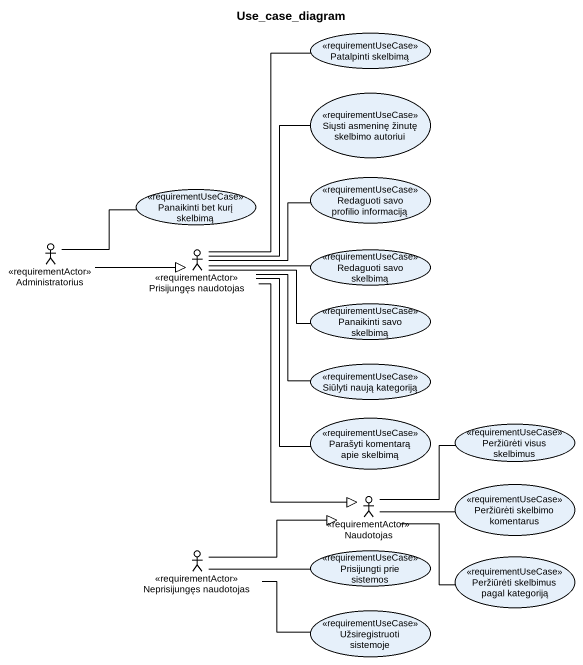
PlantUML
@startuml
title Use_case_diagram
usecase "Patalpinti skelbimą" as Patalpinti_skelbimą <<requirementUseCase>>
usecase "Siųsti asmeninę žinutę skelbimo autoriui" as Siųsti_asmeninę_žinutę <<requirementUseCase>>
usecase "Panaikinti bet kurį skelbimą" as Panaikinti_bet_kurį_skelbimą <<requirementUseCase>>
usecase "Redaguoti savo profilio informaciją" as Redaguoti_savo_profilio <<requirementUseCase>>
actor Administratorius <<requirementActor>>
actor "Prisijungęs naudotojas" as Prisijungęs_naudotojas <<requirementActor>>
usecase "Redaguoti savo skelbimą" as Redaguoti_savo_skelbimą <<requirementUseCase>>
usecase "Panaikinti savo skelbimą" as Panaikinti_savo_skelbimą <<requirementUseCase>>
usecase "Siūlyti naują kategoriją" as Siūlyti_naują_kategoriją <<requirementUseCase>>
usecase "Parašyti komentarą apie skelbimą" as Parašyti_komentarą_apie <<requirementUseCase>>
usecase "Peržiūrėti visus skelbimus" as Peržiūrėti_visus_skelbimus <<requirementUseCase>>
actor Naudotojas <<requirementActor>>
usecase "Peržiūrėti skelbimo komentarus" as Peržiūrėti_skelbimo <<requirementUseCase>>
actor "Neprisijungęs naudotojas" as Neprisijungęs_naudotojas <<requirementActor>>
usecase "Prisijungti prie sistemos" as Prisijungti_prie_sistemos <<requirementUseCase>>
usecase "Peržiūrėti skelbimus pagal kategoriją" as Peržiūrėti_skelbimus_pagal <<requirementUseCase>>
usecase "Užsiregistruoti sistemoje" as Užsiregistruoti_sistemoje <<requirementUseCase>>
Administratorius -right- Panaikinti_bet_kurį_skelbimą
Administratorius -right-|> Prisijungęs_naudotojas
Prisijungęs_naudotojas -up- Patalpinti_skelbimą
Prisijungęs_naudotojas -up- Siųsti_asmeninę_žinutę
Prisijungęs_naudotojas -right- Redaguoti_savo_profilio
Prisijungęs_naudotojas -right- Redaguoti_savo_skelbimą
Prisijungęs_naudotojas -right- Panaikinti_savo_skelbimą
Prisijungęs_naudotojas -- Siūlyti_naują_kategoriją
Prisijungęs_naudotojas -- Parašyti_komentarą_apie
Prisijungęs_naudotojas --|> Naudotojas
Naudotojas -right- Peržiūrėti_visus_skelbimus
Naudotojas -right- Peržiūrėti_skelbimo
Naudotojas -right- Peržiūrėti_skelbimus_pagal
Neprisijungęs_naudotojas -right-|> Naudotojas
Neprisijungęs_naudotojas -right- Prisijungti_prie_sistemos
Neprisijungęs_naudotojas -right- Užsiregistruoti_sistemoje
@enduml
